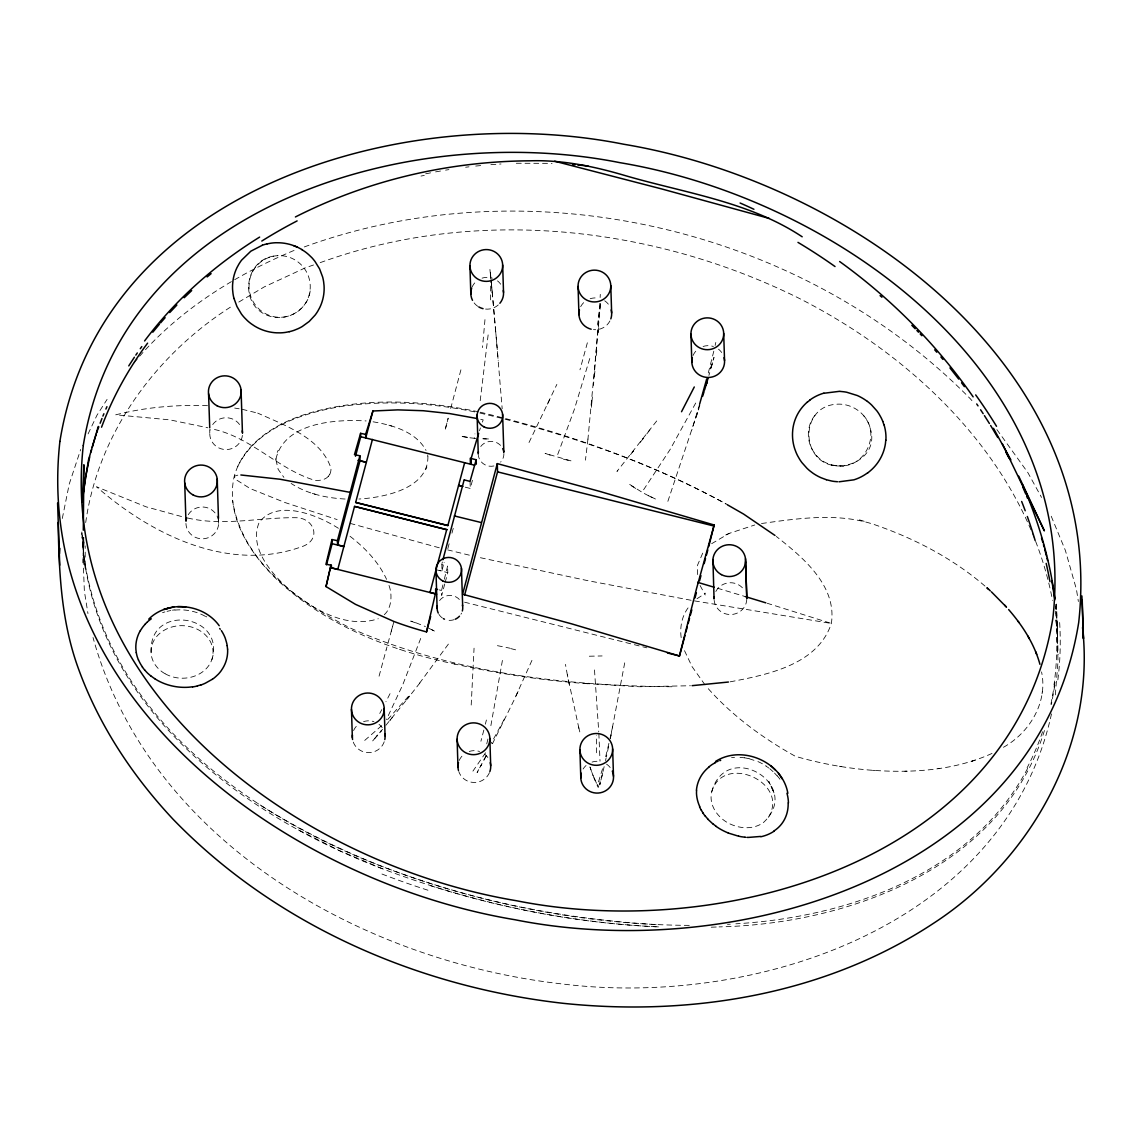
<?xml version="1.0" encoding="UTF-8"?>
<svg xmlns="http://www.w3.org/2000/svg" width="1141" height="1141" viewBox="0 0 1141 1141"><rect width="100%" height="100%" fill="white"/><g stroke="black" fill="none" stroke-linecap="round" stroke-linejoin="round"><path stroke-width="0.75" stroke-dasharray="5 3.75" d="M1057.45 652.595L1057.108 622.701L1055.767 606.442M275.922 459.837L278.176 469.365L283.909 477.394M427.889 456.329C428.631 488.619 384.446 497.505 358.887 499.031M83.25 537.283L83.15 549.662L85.233 569.031L85.176 545.926M275.951 458.939C284.437 422.47 335.368 419.118 366.133 420.943M275.922 459.937L275.951 458.753M471.204 705.038L474.057 648.188M490.502 299.855L490.773 281.713M82.936 562.656L83.821 538.21M83.635 542.289L83.835 536.969M600.137 297.501L600.294 294.364M599.824 303.406L593.477 385.416M600.023 781.014L599.781 784.152M600.48 304.362L587.943 439.214M151.197 652.338C148.187 603.09 225.989 613.772 211.941 659.641M598.326 332.559L598.911 325.328M84.134 541.946L83.008 556.052L84.363 591.124L87.957 613.587M1055.339 694.898L1058.021 661.381L1056.666 626.309L1055.282 617.666M484.968 319.637L482.5 347.606M596.344 355.464L597.1 346.978M600.537 303.492L597.584 324.486M488.134 334.898L480.004 402.359M594.418 376.288L594.903 371.224M1003.452 747.284C1029.596 732.693 1048.023 702.243 1041.562 671.921M591.38 407.308L591.865 402.445M591.908 402.017L592.421 396.997M587.957 439.043L585.447 460.151M1042.061 693.742L1042.346 691.46M1054.94 682.19L1050.661 705.794M1054.84 685.213L1051.446 704.368M502.411 660.425L490.601 727.231M624.712 662.864L610.506 737.614M469.907 437.773L474.185 438.287L474.956 433.894M310.167 290.955C308.17 308.869 288.944 320.935 271.758 316.756C237.257 308.441 243.033 256.739 277.876 255.698M711.727 791.683C726.475 738.683 803.877 784.922 763.472 822.504C754.7 828.937 742.648 828.965 732.807 825.114C720.014 820.465 708.803 807.186 711.456 792.966C721.811 751.434 792.695 783.026 767.265 818.938M62.299 518.47L69.259 483.998L80.711 449.426M85.703 522.549C98.254 432.425 156.745 353.468 232.793 305.645M1051.503 713.895C1004.708 925.95 756.069 1007.817 562.47 983.984C362.938 961.621 149.314 841.858 93.02 637.505M610.235 738.883L611.048 735.089M612.688 726.332L610.078 738.256M608.624 746.471L606.313 757.082M605.529 760.605L606.056 758.252M715.122 345.466L715.806 342.428M604.16 766.638L599.938 784.281M608.909 743.347L604.958 759.706M601.592 777.663L602.776 772.671M487.934 739.011L486.152 746.314M713.81 351.171L707.933 374.391M444.733 584.035L441.695 595.431L441.538 590.467L443.279 583.393M444.305 579.243L447.572 566.178L441.824 564.752M445.66 427.889L448.185 418.162L445.332 429.13M485.353 724.178L486.408 720.014M441.952 563.554L441.852 570.956L439.314 570.329M442.152 562.784L442.337 562.014M483.841 730.083L480.917 741.251M599.781 784.894L600.394 782.512M450.695 408.492L461.82 366.404M393.916 621.617L386.157 649.914M441.852 570.956L444.149 562.37M447.828 548.621L449.654 541.747M451.95 533.161L453.79 526.286M445.175 582.409L447.785 572.639L447.572 566.178M465.257 487.193L470.277 488.448L472.445 480.304M379.069 676.185L386.129 649.985M587.358 342.785L579.97 369.798M589.769 358.516L574.337 409.434L556.665 457.341M392.575 626.438L391.235 631.315M711.171 367.559L714.009 357.361L709.445 371.453M602.548 768.777L598.041 783.268M712.155 364.107L708.903 375.432M699.604 404.214L691.86 429.972M667.87 501.327L699.832 405.469M696.153 417.335L698.805 408.82M479.491 430.742L480.404 427.946M1044.457 730.511C1002.511 867.26 849.931 923.939 719.058 926.891M478.521 411.83C422.412 400.006 362.667 396.897 307.229 413.698C275.922 423.382 242.933 443.221 234.09 476.924C225.276 517.686 251.633 555.895 279.859 582.366C328.579 626.38 391.548 650.883 455.102 664.119M482.386 422.099L483.185 419.888L480.718 419.317M384.289 614.671C391.463 608.581 392.932 594.204 388.396 583.935M420.701 638.447L402.687 684.957L386.428 719.572M329.863 474.1C330.605 472.759 331.132 470.163 330.961 468.195C321.077 437.944 284.38 425.165 257.709 413.099M425.921 469.208L426.891 466.911M531.948 660.368L514.12 699.961L492.484 743.704L493.825 741.065M277.249 452.392L278.076 450.424M329.792 474.285L328.237 476.482M515.974 696.039L518.1 691.46M529.01 442.523L556.865 384.389M88.085 433.908L96.942 415.281L107.069 399.407M547.495 404.156L549.848 399.193M478.664 769.619L477.109 772.571L487.835 752.689M695.71 403.044L670.181 449.383L641.984 492.213L627.507 483.042M390.037 693.685L385.929 701.744M504.308 719.158L491.044 743.575M483.927 760.12L486.408 755.428M481.217 765.183L481.773 764.128L480.518 766.495M379.753 713.453L381.793 709.631M1027.642 768.335C972.175 873.792 848.348 917.136 735.859 923.811M237.642 466.64C256.454 428.203 301.324 413.313 340.688 406.581C386.371 399.821 433.166 402.887 478.193 412.643M485.567 752.803L472.93 771.116M702.713 553.143L697.522 565.209L697.351 575.791M688.052 607.896C681.377 617.039 679.437 628.962 681.562 639.958M448.384 644.109L417.235 686.369M814.974 415.338C806.031 426.021 806.273 442.637 814.845 453.419C833.386 479.79 883.134 460.55 869.428 426.178C865.32 412.186 850.33 402.787 835.939 404.285C797.987 406.98 800.24 468.338 841.559 465.913C866.033 466.027 880.396 433.395 863.523 415.552M656.717 420.958L616.981 471.418L617.666 470.563M646.819 433.88L650.056 429.701M419.902 682.946L409.22 696.581M385.872 725.305L409.049 696.78M406.496 700.004L411.716 693.414M133.996 362.867C175.785 312.206 232.85 276.236 292.895 250.92L296.161 249.779M392.219 717.603L389.865 720.456L390.464 719.743M379.639 732.779L381.522 730.511L374.419 738.883L377.257 735.574L376.045 737.015M380.566 731.666L382.549 729.299M408.464 696.295L386.899 720.385M375.689 737.428L372.679 740.908M338.406 528.297C316.898 514.562 276.835 498.788 259.107 522.549C248.595 548.094 271.786 573.909 289.843 590.197C313.875 609.765 346.593 629.119 378.299 618.722M381.707 725.647L363.922 741.108M328.266 476.453C325.399 479.719 319.751 480.803 315.059 480.39C278.233 469.464 250.763 436.661 211.969 428.93M261.118 261.688L262.672 260.305M711.656 543.687L729.028 533.446L754.757 524.988M696.966 598.754L705.594 593.163M238.797 302.065L264.341 286.847L305.16 267.907L313.518 264.983M729.028 533.446L725.747 534.972M992.014 753.431C953.691 770.931 910.347 773.313 868.914 770.018C844.055 767.879 819.409 763.258 795.434 756.34C762.93 738.227 732.137 715.806 707.42 687.738M162.55 612.688L164.889 611.904M304.305 246.927C530.28 164.661 802.023 227.572 970.406 398.865L973.872 402.873M320.193 262.644C474.813 206.464 650.869 225.447 797.145 297.33C917.578 357.932 1026.643 463.702 1052.53 600.394M425.679 173.803L432.296 172.519M761.489 523.519C798.101 518.399 837.423 512.58 873.236 524.204C914.084 538.181 953.277 558.505 985.967 586.945M730.183 681.819C767.708 674.645 817.712 664.832 831.361 623.442C837.066 585.718 802.893 557.35 776.322 536.455M237.813 475.155L234.476 476.139L235.06 479.035L250.179 488.562L285.093 502.568L337.137 519.583M435.605 171.877L440.583 171.007M445.575 170.137L448.912 169.624M172.448 610.164L174.944 609.865M937.931 768.663L939.77 768.392M465.628 167.228L468.994 166.828M731.581 757.581L734.533 757.339M475.711 166.058L482.443 165.402M490.872 164.675L501.013 163.976M589.312 656.218L602.106 655.947M727.487 924.338L730.283 924.181M584.677 683.488L639.274 686.739L690.433 685.741M716.234 927.02L710.572 927.219M516.274 163.263L552.059 163.363M904.899 771.23L907.152 771.188M488.462 438.957L481.231 438.686L486.38 438.971M671.821 686.754C562.912 685.727 450.724 672.577 350.358 628.063C298.742 601.806 241.935 562.099 232.593 500.585M689.278 925.365C591.466 924.88 494.01 906.453 401.917 873.806C256.411 822.504 105.371 718.188 83.664 554.184M207.505 405.683C176.727 404.584 145.649 407.18 115.783 414.825L169.795 419.845L207.862 427.789M430.342 885.644C505.292 909.477 583.336 923.925 661.965 927.02M345.124 499.031C326.312 497.989 307.057 493.91 291.112 483.442M740.01 757.367L740.751 757.41M872.637 770.318L875.033 770.489M656.189 924.609C516.631 916.237 376.202 879.083 257.624 803.407M656.161 926.792C562.57 922.142 469.921 902.003 382.378 868.743C239.025 814.432 91.622 702.243 82.109 537.197M741.151 757.439L744.331 757.809M587.786 683.744C542.831 680.478 498.175 673.646 454.175 663.919M474.185 438.287L476.025 438.458M831.29 465.2L843.627 466.469M467.496 437.317L460.108 436.133M462.162 436.532L470.762 437.902M497.419 645.663L509.941 648.202M373.093 421.799C392.861 425.194 415.766 431.626 426.035 450.395M839.348 766.281L841.716 766.666M234.689 408.064L239.168 408.792M187.709 518.014C223.622 526.514 260.148 517.215 296.275 517.714C313.718 517.985 321.691 538.338 303.691 545.997C230.011 573.681 151.853 535.143 96.543 486.793L146.019 506.804L184.699 517.401M694.484 600.893L831.361 623.442L767.237 603.275M691.132 600.28L587.244 580.555L477.437 557.079M570.985 460.864L545.084 453.405M480.247 412.201C565.965 432.853 650.199 462.405 727.687 504.778M242.149 409.291L258.137 413.213M479.89 413.013L503.409 418.733M748.91 758.679L747.041 758.266A48.906 43.6 31.9 0 0 744.331 757.781M469.35 555.168L447.7 549.891M515.618 649.828L510.683 648.573M749.223 758.751L757.253 761.404M436.062 569.701L447.785 572.639M439.356 589.926L441.538 590.467M464.572 602.191L646.819 647.817M563.369 459.124L568.318 460.379M439.299 547.794L347.121 522.549M505.064 419.175C581.439 439.228 656.745 465.599 725.947 503.98M391.848 426.106L388.91 425.222M312.306 493.368L315.201 494.224M399.535 649.414L400.462 649.685M717.404 588.2L745.258 596.572M859.43 519.854L866.033 521.865M550.176 455.173L542.488 452.349M416.066 622.843L425.408 626.552M382.378 868.743L339.048 850.444L297.145 829.293M655.476 499.016L647.96 495.394L652.452 497.704M433.195 630.374L428.588 628.22L434.436 631.059M648.716 495.836L641.912 492.242M205.765 616.368L206.721 616.924M631.472 485.852L636.036 488.662M765.982 766.067L767.28 766.952M767.793 767.308L768.72 768.007M350.045 536.299C365.049 547.823 378.584 562.014 386.585 579.357M773.056 771.63L771.901 770.589A47.138 41.504 31.9 0 0 769.776 768.692M774.525 773.056L777.135 775.894M996.892 429.587L1027.87 472.631L1041.533 497.419M704.995 684.842L692.074 666.644L684.3 650.227M700.075 585.476L705.252 594.974M596.543 783.325L593.776 777.278M592.864 774.996L596.173 782.911M593.976 777.862L595.188 780.715M1051.232 516.245L1065.394 550.475L1076.434 589.384L1078.373 601.507M591.879 772.386L593.063 775.552M589.926 766.866L592.065 772.913M590.082 767.337L590.924 769.733M579.813 731.909L577.817 723.865M578.915 728.343L567.334 674.83M427.633 454.988L427.861 456.158M568.232 679.608L569.102 684.115M567.377 675.044L565.465 664.376M1055.396 604.459L1056.751 618.536M489.931 269.461L490.815 278.475M491.015 279.003L492.156 292.609M490.872 277.534L490.245 270.916L490.701 278.532M491.215 281.228L492.056 290.285M492.199 291.968L495.864 333.514M491.4 283.096L495.522 329.407M495.451 328.508L496.791 344.197M495.936 334.071L498.189 360.442M496.848 344.668L502.183 408.778M1055.454 611.162L1057.493 635.523L1056.495 604.017M82.394 541.362L83.15 549.662L82.409 532.219M594.49 669.952L598.754 731.823M1057.079 623.228L1057.65 637.334M598.84 733.235L600.023 761.19M81.895 533.018L82.166 538.923M1056.381 604.43L1057.493 635.523M81.852 531.948L81.952 534.744M218.487 518.371L218.644 523.548M470.049 481.374L470.277 488.448M1057.336 627.921L1058.092 654.777M596.558 752.76L596.301 735.26M209.744 429.558L209.773 433.024M489.446 772.671A16.373 15.903 -1.8 0 1 458.782 771.544M459.238 760.434A16.373 15.903 -1.8 0 1 464.13 754.144M469.236 751.448A16.373 15.903 -1.8 0 1 479.577 751.477M484.668 754.201A16.373 15.903 -1.8 0 1 487.835 757.51M384.217 741.764A16.373 15.903 -1.8 0 1 353.139 741.693M353.596 730.582A16.373 15.903 -1.8 0 1 358.488 724.307M363.594 721.611A16.373 15.903 -1.8 0 1 373.934 721.625M379.026 724.35A16.373 15.903 -1.8 0 1 382.192 727.673M242.405 435.406A16.373 15.903 -1.8 0 1 223.151 449.312A16.373 15.903 -1.8 0 1 210.286 429.701M212.711 424.566A16.373 15.903 -1.8 0 1 239.624 424.623M693.086 355.45A16.373 15.903 -1.8 0 1 697.964 349.16M703.084 346.465A16.373 15.903 -1.8 0 1 713.425 346.479M718.516 349.203A16.373 15.903 -1.8 0 1 721.683 352.526M498.289 304.918A16.373 15.903 -1.8 0 1 485.353 309.068M477.779 306.301A16.373 15.903 -1.8 0 1 473.686 302.294M472.074 287.133A16.373 15.903 -1.8 0 1 476.068 281.585M482.072 278.147A16.373 15.903 -1.8 0 1 492.413 278.176M497.505 280.886A16.373 15.903 -1.8 0 1 500.671 284.209M188.236 514.762A16.373 15.903 -1.8 0 1 214.836 512.666A16.373 15.903 -1.8 0 1 208.133 537.753A16.373 15.903 -1.8 0 1 185.926 523.448M583.108 769.034A16.373 15.903 -1.8 0 1 586.046 765.525M592.051 762.088A16.373 15.903 -1.8 0 1 600.123 761.546M606.541 764.142A16.373 15.903 -1.8 0 1 610.649 768.15M609.907 320.978A16.373 15.903 -1.8 0 1 593.477 329.635M580.683 306.672A16.373 15.903 -1.8 0 1 585.076 301.424M590.182 298.728A16.373 15.903 -1.8 0 1 597.114 298.015M604.687 300.782A16.373 15.903 -1.8 0 1 608.781 304.79M757.924 761.575A48.022 42.773 31.9 0 1 766.039 765.968M777.263 775.809A46.025 39.821 32.8 0 1 779.945 779.26M167.042 611.376A46.139 40.192 5.8 0 1 170.822 610.535M174.987 610.093A46.396 40.791 6.5 0 1 205.665 616.511M420.986 176.071A554.597 539.251 56.6 0 1 424.295 175.4M427.946 890.222A423.81 209.316 14.5 0 1 378.869 872.822M1056.723 637.334A230.61 173.774 87.6 0 1 1053.999 684.985M1059.647 622.515A236.601 182.346 87.5 0 1 1057.465 682.846M1042.56 731.752A226.16 171.963 87.9 0 1 1027.085 767.822M746.799 599.253A16.373 15.903 -1.8 0 1 730.953 614.543A16.373 15.903 -1.8 0 1 714.152 600.323M715.821 591.494A16.373 15.903 -1.8 0 1 744.56 590.567M461.535 613.145A12.822 12.451 -1.8 0 1 460.964 614.2M454.018 619.691A12.822 12.451 -1.8 0 1 446.702 619.962M442.351 617.966A12.822 12.451 -1.8 0 1 438.871 614.229M439.57 600.565A12.822 12.451 -1.8 0 1 460.978 601.564M503.894 453.49A12.822 12.451 -1.8 0 1 500.628 462.119M493.925 465.97A12.822 12.451 -1.8 0 1 478.35 455.373M480.732 446.502A12.822 12.451 -1.8 0 1 501.398 446.431M643.381 438.344L640.258 442.337L643.381 438.344M633.626 450.766L630.231 455.002L633.626 450.766M975.156 760.134L971.647 761.275L975.255 760.12M410.831 621.132L415.709 622.9L410.831 621.132M773.099 790.727L768.891 781.556L774.211 793.366L773.099 790.727M165.302 673.86A31.007 26.257 2.4 0 0 213.01 653.522A31.007 26.257 2.4 0 0 167.798 628.434A31.007 26.257 2.4 0 0 165.302 673.86M249.109 283.938A30.907 30.536 63.9 0 0 292.995 314.331A30.907 30.536 63.9 0 0 296.803 261.089A30.907 30.536 63.9 0 0 249.109 283.938"/><path stroke-width="1.5" d="M83.307 530.208L83.892 464.772L82.295 501.983M885.773 440.184L885.416 443.735A43.073 41.746 -50 0 1 870.512 470.62L867.944 472.773M696.566 790.214L696.481 793.309A43.272 36.441 22.1 0 0 699.804 806.73M59.475 553.67L59.903 548.393M82.894 494.88L88.527 459.894L98.254 426.449M82.951 496.62L85.632 476.467L89.683 456.956M326.026 586.574L330.961 565.209L326.026 586.574L355.479 604.345L393.945 621.488A357.689 347.377 -1.8 0 0 426.534 631.914L430.656 616.482M679.48 655.733L696.538 588.571L714.166 525.003L599.31 491.272L497.291 463.617L462.604 594.219L571.698 623.87L679.494 655.989L667.456 652.98M436.461 589.212L427.461 627.621A77.688 5.206 -75.9 0 0 426.534 631.929M343.855 546.425L337.551 544.856L337.408 540.677L331.988 539.55L325.969 564.196L331.375 565.28L331.446 567.662M337.408 540.677L359.886 455.787L354.466 454.646L360.599 433.338L366.019 434.45L366.133 437.859M442.936 559.703L464.13 479.905M698.092 582.766L698.406 581.61M326.469 564.852L332.131 543.687L331.988 539.55M355.493 456.229L360.713 436.703L360.599 433.338M372.922 411.002L365.733 437.944L365.619 434.35L372.922 411.002L397.824 409.876L423.297 410.731L449.511 413.555L477.423 418.59M337.551 544.856L360.043 460.664L359.886 455.787M354.537 506.404L446.759 529.681L354.537 506.404L337.765 569.43L331.061 567.733M464.658 462.704L447.857 525.545L355.65 502.454L372.437 439.442M429.972 592.521L446.759 529.481M464.672 594.917L497.547 471.861L497.291 463.617M679.494 655.989L684.971 635.48M685.884 632.057L687.253 626.937M688.166 623.514L689.535 618.379M690.448 614.97L691.817 609.836M695.012 597.87L696.381 592.75M699.576 580.783L700.945 575.649M704.154 563.683L705.523 558.562M706.436 555.139L707.805 550.019M708.718 546.596L714.166 525.003M90.909 452.093L91.565 449.668M706.707 378.926L699.604 404.214M92.236 447.243L92.934 444.819M470.434 463.973L470.263 458.283L476.182 459.766L470.049 481.374L464.344 479.947M93.106 444.206L95.331 436.974M708.105 378.113L704.553 390.037M707.306 380.823L706.037 385.059L706.678 382.948M702.671 396.212L704.097 391.548M478.664 433.38L471.105 458.497L471.29 464.373M95.53 436.375L96.315 433.965M96.728 432.767L97.541 430.385M97.969 429.187L98.825 426.791M100.137 423.225L101.977 418.476M102.918 416.108L103.888 413.755M105.899 409.063L106.926 406.709M694.284 386.97L681.534 411.73M140.4 630.631L142.283 627.735A45.226 38.224 1 0 1 145.164 624.255M128.762 365.89L134.396 357.219M135.836 355.079L137.305 352.94M140.286 348.704L141.798 346.593M144.593 340.945C175.728 299.284 215.535 264.484 259.635 237.086M152.823 332.188L159.44 324.201M160.567 322.889L165.117 317.683M145.121 624.227L146.704 622.572M169.752 312.563L176.869 305.046M184.186 297.73L191.674 290.598M146.889 622.401L147.631 621.688A45.483 38.651 2.4 0 1 151.297 618.793M148.744 619.135C168.112 599.71 203.412 603.703 219.2 625.71M807.172 402.331L809.782 400.234M207.149 276.935L211.114 273.655M709.203 766.666L711.642 764.841A47.722 41.019 23.8 0 1 714.908 762.915M212.269 679.309L205.508 683.102A45.854 38.38 10.8 0 1 201.101 684.928M773.898 831.033L776.265 829.322A44.171 36.569 38.2 0 0 788.117 806.102L788.217 802.95M715.05 762.73L716.049 762.202M715.521 761.461C742.235 744.289 782.455 762.06 787.861 793.309M295.405 216.961C367.858 180.164 449.083 161.238 530.265 160.81C562.185 159.797 593.819 166.358 624.284 175.329C684.3 192.972 749.038 201.458 802.194 236.8M717.247 761.603L718.06 761.232M262.344 245.244L250.82 251.205L241.564 260.191A44.542 43.914 66.8 0 0 238.797 264.298L236.943 267.679A44.271 43.6 69.2 0 0 232.964 280.814L232.593 284.665A44.456 43.829 68.1 0 0 232.593 289.657L232.992 293.522A44.813 44.285 66.7 0 0 233.962 298.429M201.044 684.828L197.407 685.869M823.888 393.26L839.077 391.377M173.732 606.941L163.848 609.437L168.041 608.381M289.286 331.689L285.421 332.416A46.567 46.439 73.7 0 1 280.372 332.858L276.436 332.815A46.738 46.624 83.5 0 1 254.6 326.055L251.32 323.859A46.396 46.239 76 0 1 247.397 320.65L244.63 317.868A45.997 45.783 69.7 0 1 241.393 313.989L236.957 306.53L233.991 298.414M267.165 243.874L271.002 243.176A46.624 45.897 37.4 0 1 276.022 242.733L279.944 242.805A46.881 46.068 34.9 0 1 301.994 249.637M760.676 836.439L748.254 837.437M192.572 686.811L188.721 687.224A46.467 37.71 8.6 0 1 157.9 680.621L154.62 678.681M728.443 682.033L692.131 685.655M240.865 474.984L279.887 479.22L349.93 492.327M838.992 481.802L853.924 479.833A45.298 44.385 -50.8 0 0 867.859 472.645M182.546 606.741L185.669 606.841L177.682 606.584M839.476 391.392L840.247 391.434M747.826 837.423L747.055 837.38M837.48 481.73L834.228 481.431A48.635 48.207 -76 0 1 831.504 480.989L826.441 479.748M840.617 391.449L843.926 391.791A49.448 48.022 -15.8 0 1 846.722 392.247L857.347 395.542A50.603 49.134 -15.6 0 1 865.862 400.348L867.36 401.375M572.597 164.518L575.164 164.732M745.715 837.28L745.059 837.223M577.731 164.946L588 165.958M744.659 837.18L741.45 836.752A50.204 39.578 26.5 0 1 738.698 836.196M738.698 836.239L728.286 833.044M454.346 515.932L481.031 522.492M437.545 589.469L435.62 589.013L435.762 593.776M360.713 436.703L474.685 465.228M497.547 471.861L714.195 526.087M360.043 460.664L366.347 462.233M462.904 486.408L458.554 485.324L461.905 486.351M357.974 460.336L366.347 462.433M332.131 543.687L343.855 546.625M429.957 592.322L436.675 594.176L331.047 567.747M554.669 161.223L661.666 188.935L769.276 218.43M698.164 582.495L714.223 587.258M745.258 596.572L765.811 602.833M826.326 479.705L821.092 477.751A49.277 48.863 -74.3 0 1 812.692 473.016L809.825 470.834A49.12 48.735 -65.9 0 1 806.929 468.238L801.909 462.59A48.435 48.107 -50.3 0 1 799.399 458.882L797.588 455.701A47.594 47.294 -36.2 0 1 795.862 451.907L794.649 448.598A45.726 45.455 -22 0 1 792.524 432.952L792.795 429.387A42.987 42.759 -0.9 0 1 807.115 402.274M293.679 245.657L297.316 247.169M727.416 504.807L743.561 514.049L774.981 535.443M301.794 249.551L305.089 251.733A46.424 45.726 34.9 0 1 309.011 254.942L311.85 257.666A45.954 45.412 34 0 1 315.059 261.56L319.608 268.919L322.618 276.963A44.699 44.442 20.7 0 1 323.63 281.841L324.058 285.692A44.314 44.085 13 0 1 319.722 307.642L317.868 311.037A44.642 44.428 13.5 0 1 315.073 315.158L309.211 321.448L302.237 326.526A45.797 45.64 43.4 0 1 297.772 328.822L294.136 330.291A46.239 46.096 59.3 0 1 289.286 331.689M716.234 826.498L719.315 828.523A48.464 38.352 26.5 0 0 728.3 833.001M839.633 261.531C891.292 298.742 936.718 344.639 973.145 396.868M867.46 401.447L868.843 402.531A50.033 48.749 -20.2 0 1 871.71 405.098L876.759 410.731A48.407 47.28 -28.5 0 1 879.269 414.411L881.052 417.592A46.895 45.811 -36 0 1 882.763 421.357M150.698 675.871L147.902 673.447A45.982 38.01 7.1 0 1 144.764 670.052M713.096 824.13L707.791 819.167M880.082 295.633L881.907 297.216M988.52 589.212L986.936 587.8L990.274 590.824M991.386 591.822L1006.476 607.14M775.295 769.975L770.902 765.739M911.816 325.328L915.182 328.765M916.865 330.491L918.534 332.216M920.188 333.971L921.842 335.711M1004.693 605.158L1006.077 606.712M934.693 349.831L936.775 352.212M1008.644 609.565C1022.464 625.51 1034.331 643.766 1039.936 664.304M144.693 670.095L142.354 667.1M940.883 356.99L942.922 359.401M949.94 367.915L958.711 379.083M705.01 815.915L702.999 813.105M219.7 628.52L220.242 629.261M961.578 382.848L964.402 386.628M1018.157 621.389L1018.999 622.544M976.71 403.971L978.022 405.896M980.604 409.776L983.157 413.67M782.17 778.832L778.419 773.085M984.426 415.624L989.404 423.511M990.63 425.493L997.79 437.545M993.483 428.331L1010.869 459.88M1027.784 635.951L1029.382 638.746M598.269 786.948L597.399 784.908M701.002 809.782L699.547 806.801M1005.734 451.865L1009.015 458.097M1002.44 443.935L1044.386 530.865L1021.01 481.017M1018.742 476.182L1020.625 480.318M1022.464 484.469C1038.324 520.724 1049.734 559.047 1054.826 598.34M1022.992 487.507L1025.73 493.925M138.403 659.997L137.262 656.817A45.255 38.095 2.6 0 1 136.307 652.652M1026.615 496.064L1027.499 498.232M1036.684 654.349L1035.614 651.654M882.749 421.371L883.947 424.78M1041.505 537.939L1042.817 542.403M1043.445 544.656L1044.072 546.896M1044.685 549.149L1046.454 555.938M1047.01 558.206L1047.566 560.488M1051.916 581.154L1054.826 599.781M136.278 652.652L135.893 649.357A45.027 37.967 1 0 1 140.343 630.602M227.187 645.735L227.558 649.115M208.561 393.716L209.73 427.818M184.714 482.971L185.912 520.538M1082.524 627.493C1095.845 745.159 1030.48 860.585 932.882 923.711C824.758 994.838 690.476 1016.574 563.269 1003.324C417.877 986.979 275.48 925.037 173.004 819.167C131.985 775.31 98.34 724.278 78.03 667.556C61.229 620.989 58.876 571.456 58.205 522.45M57.592 503.024L59.731 565.209M745.572 561.743L746.813 598.283L745.501 558.662M502.611 414.269L503.837 451.793M461.449 568.332L462.675 605.857M241.065 389.766L242.434 432.582M217.218 479.006L218.487 518.371M1082.21 599.824L1083.437 638.689L1081.896 595.944M723.694 333.357A16.373 15.903 -1.8 0 1 699.476 347.763A16.373 15.903 -1.8 0 1 698.777 320.222A16.373 15.903 -1.8 0 1 723.694 333.357L724.549 360.684M690.947 334.199L691.831 362.439M610.792 285.621A16.373 15.903 -1.8 0 1 586.588 300.026A16.373 15.903 -1.8 0 1 585.889 272.485A16.373 15.903 -1.8 0 1 610.792 285.621L611.647 312.948M612.646 748.981A16.373 15.903 -1.8 0 1 588.442 763.386A16.373 15.903 -1.8 0 1 587.743 735.845A16.373 15.903 -1.8 0 1 612.646 748.981L613.501 776.308M578.059 286.462L578.943 314.702M579.913 749.822L580.798 778.062M502.668 265.04A16.373 15.903 -1.8 0 1 478.464 279.445A16.373 15.903 -1.8 0 1 477.765 251.919A16.373 15.903 -1.8 0 1 502.668 265.04L503.523 292.381M489.846 738.355A16.373 15.903 -1.8 0 1 465.642 752.746A16.373 15.903 -1.8 0 1 464.943 725.22A16.373 15.903 -1.8 0 1 489.846 738.355L490.701 765.682M476.182 459.766L476.31 464.173M469.935 265.896L470.819 294.121M457.099 739.197L457.997 767.422M447.857 525.545L355.65 502.454M384.203 708.504A16.373 15.903 -1.8 0 1 360 722.909A16.373 15.903 -1.8 0 1 359.301 695.368A16.373 15.903 -1.8 0 1 384.203 708.504L385.059 735.831M351.457 709.345L352.355 737.585M712.911 559.546L714.066 599.011M477.095 414.953L478.264 454.118M435.933 569.031L437.103 608.182M490.231 762.659A16.373 15.903 -1.8 0 1 489.86 771.616M458.468 770.46A16.373 15.903 -1.8 0 1 458.497 762.587M384.831 733.92A16.373 15.903 -1.8 0 1 384.802 739.568M352.583 739.496A16.373 15.903 -1.8 0 1 352.426 734.975M242.263 430.87A16.373 15.903 -1.8 0 1 242.491 433.138M724.079 357.661A16.373 15.903 -1.8 0 1 708.119 377.471A16.373 15.903 -1.8 0 1 692.345 357.604M503.309 290.47A16.373 15.903 -1.8 0 1 499.886 303.264M483.057 308.655A16.373 15.903 -1.8 0 1 478.764 306.915M472.502 300.34A16.373 15.903 -1.8 0 1 471.661 288.202M186.012 521.18A16.373 15.903 -1.8 0 1 186.767 517.857M612.303 771.131A16.373 15.903 -1.8 0 1 598.255 793.052A16.373 15.903 -1.8 0 1 581.297 773.213M611.177 309.924A16.373 15.903 -1.8 0 1 610.82 318.881M591.181 329.221A16.373 15.903 -1.8 0 1 579.443 309.853M716.32 826.412A46.738 37.51 26.3 0 1 713.282 824.116M707.919 819.081A44.955 36.854 25.3 0 1 705.138 815.844M703.098 813.062A43.971 36.598 23.9 0 1 701.102 809.753M696.438 790.2A45.055 38.352 18.6 0 1 709.317 766.781M719.828 760.662A48.478 42.046 26.5 0 1 720.684 760.334M786.962 793.237A43.971 36.997 35.5 0 1 788.445 802.979M774.054 831.204A47.637 39.307 33.1 0 1 760.919 836.738M809.696 400.134A44.1 43.643 -15.7 0 1 823.859 393.146M884.018 424.752A44.499 43.387 -42.7 0 1 885.915 440.198M154.677 678.61A46.253 37.838 8.1 0 1 150.769 675.8M142.497 667.029A45.583 38.052 5.3 0 1 138.517 659.954M221.354 630.588A45.654 39.45 10.6 0 1 225.219 638.076L226.218 641.413A45.326 38.808 13.4 0 1 227.216 645.735M227.601 649.129A45.041 38.437 14.9 0 1 222.994 667.913L221.169 670.737A45.155 38.452 14.8 0 1 218.373 674.146L215.849 676.527A45.398 38.494 13.3 0 1 212.326 679.366M197.45 685.969A46.139 38.181 9.6 0 1 192.601 686.925M262.344 245.215A46.239 45.597 42.5 0 1 267.151 243.846M740.11 203.012A457.498 381.051 14.1 0 1 753.916 209.274M1046.183 563.412A327.196 264.127 88 0 1 1049.948 581.668M1021.666 501.484A408.278 344.354 89.8 0 1 1025.217 510.754M1027.314 516.502A408.278 344.354 89.8 0 1 1035.158 540.563M101.549 427.205A280.8 231.11 -52.6 0 1 147.588 343.17M261.788 241.051A477.623 443.336 -58 0 1 297.116 220.912M797.973 242.377A516.545 439.456 12.7 0 1 835.027 266.538M975.683 394.914A574.451 545.255 -57.5 0 1 996.521 426.306M714.081 598.041A16.373 15.903 -1.8 0 1 714.166 596.914M746.727 596.985A16.373 15.903 -1.8 0 1 746.799 598.112M462.419 605.115A12.822 12.451 -1.8 0 1 462.333 611.005M459.466 616.197A12.822 12.451 -1.8 0 1 455.245 619.221M444.491 619.192A12.822 12.451 -1.8 0 1 443.407 618.636M438.258 613.088A12.822 12.451 -1.8 0 1 437.274 605.885M478.293 452.963A12.822 12.451 -1.8 0 1 478.436 451.822M502.739 448.641A12.822 12.451 -1.8 0 1 503.809 452.278M59.888 441.439C31.52 697.679 287.475 881.751 514.848 919.717C735.389 963.731 1038.11 875.404 1078.701 622.53C1107.055 366.275 851.1 182.218 623.728 144.237C403.187 100.237 100.465 188.565 59.888 441.439M83.279 445.503C56.294 689.392 299.883 864.564 516.288 900.705C726.175 942.594 1014.278 858.517 1052.915 617.866C1079.899 373.977 836.31 198.805 619.905 162.664C410.018 120.775 121.916 204.838 83.279 445.503M216.975 405.725A16.373 15.903 -1.8 0 0 241.179 391.32A16.373 15.903 -1.8 0 0 216.277 378.184A16.373 15.903 -1.8 0 0 216.975 405.725M193.143 494.966A16.373 15.903 -1.8 0 0 217.346 480.561A16.373 15.903 -1.8 0 0 192.43 467.425A16.373 15.903 -1.8 0 0 193.143 494.966M721.412 574.622A16.373 15.903 -1.8 0 0 745.615 560.217A16.373 15.903 -1.8 0 0 720.713 547.081A16.373 15.903 -1.8 0 0 721.412 574.622M442.594 580.826A12.822 12.451 -1.8 0 0 461.535 569.559A12.822 12.451 -1.8 0 0 442.038 559.275A12.822 12.451 -1.8 0 0 442.594 580.826M483.755 426.763A12.822 12.451 -1.8 0 0 502.696 415.481A12.822 12.451 -1.8 0 0 483.199 405.198A12.822 12.451 -1.8 0 0 483.755 426.763"/></g></svg>
